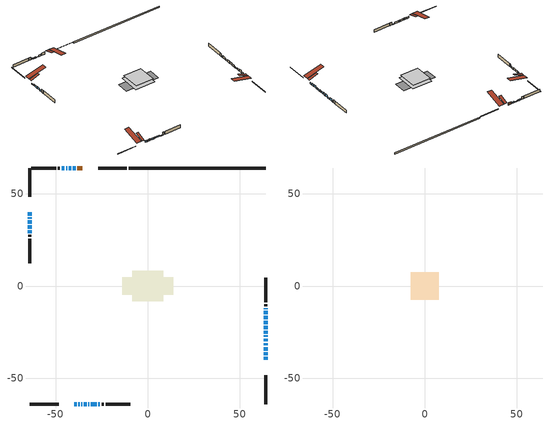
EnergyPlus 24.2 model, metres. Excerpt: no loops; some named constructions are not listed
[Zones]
conditioned space
 floor outside (Floor1 construction): -0.53,-0.53 -0.53,0.53 0.53,0.53 0.53,-0.53 z0.29
 floor adiabatic (Floor3 construction): -8.11,-8.11 -8.11,8.11 8.11,8.11 8.11,-8.11 z0.29
 floor adiabatic (AdiabaticFloorConstruction): -8.31,-8.31 -8.31,8.31 8.31,8.31 8.31,-8.31 z0.29
 floor foundation (Slab1 construction): -13.89,-4.74 -13.89,4.74 13.89,4.74 13.89,-4.74 z-0.91
 wall outside (RimJoist1 construction): -11.34,64.12 -26.99,64.12 / -64.12,-64.12 -48.47,-64.12 / -64.12,64.12 -64.12,48.47 / 64.12,-64.12 64.12,-48.47 z0.29:0.59
 wall outside (AdiabaticWallConstruction 1): -35.5,64.12 -38.22,64.12 z0.29:2.32
 wall outside (AdiabaticWallConstruction): -39.96,-64.12 -38.6,-64.12 / -34.67,-64.12 -33.14,-64.12 / -32.22,-64.12 -31.77,-64.12 / -30.85,-64.12 -27.8,-64.12 / -64.12,37.25 -64.12,36.63 / -64.12,30.29 -64.12,28.76 z0.29:1.51; 64.12,-39.96 64.12,-38.43 / 64.12,-30.14 64.12,-28.62 / -43.74,64.12 -44.33,64.12 / -45.26,64.12 -46.78,64.12 z0.29:1.31; 64.12,-37.5 64.12,-35.98 / 64.12,-27.69 64.12,-26.87 / -37.67,-64.12 -37.08,-64.12 / -64.12,35.71 -64.12,33.93 z0.29:1.76; 64.12,-35.05 64.12,-33.22 / 64.12,-20.79 64.12,-18.96 z0.29:2.27; 64.12,-32.29 64.12,-31.07 / 64.12,-12.57 64.12,-11.98 z0.29:1.61; 64.12,-25.95 64.12,-24.42 z0.29:1.81; 64.12,-23.49 64.12,-21.72 z0.29:2.07; 64.12,-18.03 64.12,-16.25 z0.29:1.26; 64.12,-15.32 64.12,-13.49 z0.29:2.32; -39.14,64.12 -40.67,64.12 z0.29:1.46; -41.6,64.12 -42.82,64.12 z0.29:0.6; -36.16,-64.12 -35.6,-64.12 z0.29:1.82; -64.12,39.96 -64.12,38.17 z0.29:1.18; -26.87,-64.12 -25.98,-64.12 z0.29:0.57; -64.12,33 -64.12,31.22 z0.29:1.87
 wall outside (Wall1 construction): -47.71,64.12 -48.91,64.12 / -25.05,-64.12 -23.85,-64.12 / -64.12,27.83 -64.12,26.63 / 64.12,-11.05 64.12,-9.85 z0.29:2.73
 wall outside (Wall2 construction): -49.84,64.12 -63.19,64.12 / -22.92,-64.12 -9.57,-64.12 / -64.12,25.71 -64.12,12.36 / 64.12,-8.92 64.12,4.42 z0.29:2.73
 wall foundation (FoundationWall1 construction): 64.12,64.12 -10.41,64.12 z-0.91:0.29
 window (WindowConstruction 26): -39.95,-64.12 -38.6,-64.12 z0.29:1.51
 window (WindowConstruction 4): 64.12,-39.95 64.12,-38.43 z0.29:1.3
 window (WindowConstruction 5): 64.12,-37.5 64.12,-35.98 z0.29:1.76
 window (WindowConstruction 6): 64.12,-35.05 64.12,-33.22 z0.29:2.27
 window (WindowConstruction 7): 64.12,-32.29 64.12,-31.07 z0.29:1.61
 window (WindowConstruction 8): 64.12,-30.14 64.12,-28.62 z0.29:1.3
 window (WindowConstruction 9): 64.12,-27.69 64.12,-26.87 z0.29:1.76
 window (WindowConstruction 10): 64.12,-25.95 64.12,-24.42 z0.29:1.81
 window (WindowConstruction 11): 64.12,-23.49 64.12,-21.72 z0.29:2.07
 window (WindowConstruction 12): 64.12,-20.79 64.12,-18.96 z0.29:2.27
 window (WindowConstruction 13): 64.12,-18.03 64.12,-16.25 z0.29:1.26
 window (WindowConstruction 14): 64.12,-15.32 64.12,-13.49 z0.29:2.32
 window (WindowConstruction 15): -39.14,64.12 -40.67,64.12 z0.29:1.46
 window (WindowConstruction 16): -41.6,64.12 -42.82,64.12 z0.29:0.59
 window (WindowConstruction 17): -43.75,64.12 -44.33,64.12 z0.29:1.3
 window (WindowConstruction 18): -45.26,64.12 -46.78,64.12 z0.29:1.3
 window (WindowConstruction 19): -37.67,-64.12 -37.08,-64.12 z0.29:1.76
 window (WindowConstruction 20): -36.15,-64.12 -35.6,-64.12 z0.29:1.81
 window (WindowConstruction 21): -34.67,-64.12 -33.14,-64.12 z0.29:1.51
 window (WindowConstruction 22): -64.12,39.95 -64.12,38.17 z0.29:1.18
 window (WindowConstruction 27): -32.21,-64.12 -31.78,-64.12 z0.29:1.51
 window (WindowConstruction 23): -30.85,-64.12 -27.8,-64.12 z0.29:1.51
 window (WindowConstruction 24): -26.87,-64.12 -25.98,-64.12 z0.29:0.57
 window (WindowConstruction 25): -64.12,37.24 -64.12,36.63 z0.29:1.51
 window (WindowConstruction): -64.12,35.71 -64.12,33.93 z0.29:1.76
 window (WindowConstruction 1): -64.12,33 -64.12,31.22 z0.29:1.87
 window (WindowConstruction 2): -64.12,30.29 -64.12,28.76 z0.29:1.51
 window (WindowConstruction 3): 64.12,-12.57 64.12,-11.98 z0.29:1.61
 door (Door): -35.5,64.12 -38.22,64.12 z0.29:2.32
 ceiling adiabatic (AdiabaticFloorConstruction): 8.31,-8.31 8.31,8.31 -8.31,8.31 -8.31,-8.31 z0.29
 roof outside (Roof2 construction): -34.57,64.12,2.73 -34.57,56.86,5.15 -32.66,56.86,5.15 -32.66,64.12,2.73; -40.88,-64.12,2.73 -40.88,-56.86,5.15 -42.79,-56.86,5.15 -42.79,-64.12,2.73; -64.12,40.88,2.73 -56.86,40.88,5.15 -56.86,42.79,5.15 -64.12,42.79,2.73; 64.12,-40.88,2.73 56.86,-40.88,5.15 56.86,-42.79,5.15 64.12,-42.79,2.73
attic - vented
 floor to conditioned space (Floor2 construction Reversed): -7.51,-7.51 -7.51,7.51 7.51,7.51 7.51,-7.51 z2.73
 roof outside (Roof1 construction): -31.73,64.12,2.73 -31.73,49.32,6.43 -27.92,49.32,6.43 -27.92,64.12,2.73; -43.72,-64.12,2.73 -43.72,-49.32,6.43 -47.54,-49.32,6.43 -47.54,-64.12,2.73; -64.12,43.72,2.73 -49.32,43.72,6.43 -49.32,47.54,6.43 -64.12,47.54,2.73; 64.12,-43.72,2.73 49.32,-43.72,6.43 49.32,-47.54,6.43 64.12,-47.54,2.73
[Material] Roughness=Rough; Thermal Absorptance=0.9
Name | Thickness {m} | Conductivity {W/m-K} | Density {kg/m3} | Specific Heat {J/kg-K} | Solar Absorptance | Visible Absorptance
ceiling loosefill ins | 0.169333 | 0.0480833 | 16.02 | 1046.75 | 0.7 | 0.7
ceiling stud and cavity | 0.1397 | 0.142692 | 65.682 | 1177.47 | 0.7 | 0.7
gypsum board | 0.0127 | 0.160291 | 801 | 837.4 | 0.6 | 0.6
[Construction]
Floor2 construction: ceiling loosefill ins, ceiling stud and cavity, gypsum board
[EnergyManagementSystem:Program]
fridge_schedule_program: Set Tin = fridge_tin_s*(9.0/5.0)+32.0; Set fridge_schedule_act = 0; If (Hour == 0); Set fridge_schedule_act = (-0.487+0.019*Tin); ElseIf (Hour == 1); Set fridge_schedule_act = (-0.34+0.016*Tin); ElseIf (Hour == 2); Set fridge_schedule_act = (-0.37+0.017*Tin); ElseIf (Hour == 3); Set fridge_schedule_act = (-0.361+0.016*Tin); ElseIf (Hour == 4); Set fridge_schedule_act = (-0.515+0.018*Tin); ElseIf (Hour == 5); Set fridge_schedule_act = (-0.684+0.021*Tin); ElseIf (Hour == 6); Set fridge_schedule_act = (-0.471+0.019*Tin); ElseIf (Hour == 7); Set fridge_schedule_act = (-0.159+0.015*Tin); ElseIf (Hour == 8); Set fridge_schedule_act = (-0.079+0.015*Tin); ElseIf (Hour == 9); Set fridge_schedule_act = (-0.417+0.019*Tin); ElseIf (Hour == 10); Set fridge_schedule_act = (-0.411+0.018*Tin); ElseIf (Hour == 11); Set fridge_schedule_act = (-0.386+0.018*Tin); ElseIf (Hour == 12); Set fridge_schedule_act = (-0.24+0.016*Tin); ElseIf (Hour == 13); Set fridge_schedule_act = (-0.314+0.017*Tin); ElseIf (Hour == 14); Set fridge_schedule_act = (-0.16+0.015*Tin); ElseIf (Hour == 15); Set fridge_schedule_act = (-0.121+0.015*Tin); ElseIf (Hour == 16); Set fridge_schedule_act = (-0.469+0.02*Tin); ElseIf (Hour == 17); Set fridge_schedule_act = (-0.412+0.02*Tin); ElseIf (Hour == 18); Set fridge_schedule_act = (-0.091+0.017*Tin); ElseIf (Hour == 19); Set fridge_schedule_act = (0.077+0.014*Tin); ElseIf (Hour == 20); Set fridge_schedule_act = (-0.118+0.016*Tin); ElseIf (Hour == 21); Set fridge_schedule_act = (-0.247+0.017*Tin); ElseIf (Hour == 22); Set fridge_schedule_act = (-0.445+0.019*Tin); ElseIf (Hour == 23); Set fridge_schedule_act = (-0.544+0.02*Tin); EndIf
infil_program: Set p_m = 0.14; Set p_s = 0.22; Set s_m = 270; Set s_s = 370; Set z_m = 9.99744; Set z_s = 1.1351862312141368; Set f_t = (((s_m/z_m)^p_m)*((z_s/s_s)^p_s)); Set Tdiff = tin_s-tout_s; Set dT = @Abs Tdiff; Set c = 0.076; Set Cs = 0.0403; Set Cw = 0.1506; Set n = 0.65; Set sft = (f_t*0.54); Set temp1 = ((c*Cw)*((sft*site_vw_s)^(2*n)))^2; Set Qinf = (((c*Cs*(dT^n))^2)+temp1)^0.5; Set Qinf = (@Max Qinf 0); Set mech_vent_house_fan_sensible_load_act = 0.0; Set mech_vent_house_fan_latent_load_act = 0.0; Set OASupInPb = out_pb_s; Set OASupInTemp = tout_s; Set OASupInW = out_wt_s; Set OASupRho = (@RhoAirFnPbTdbW OASupInPb OASupInTemp OASupInW); Set OASupCp = (@CpAirFnW OASupInW); Set OASupInEnth = (@HFnTdbW OASupInTemp OASupInW); Set ZoneTemp = tin_s; Set ZoneW = win_s; Set ZoneCp = (@CpAirFnW ZoneW); Set ZoneAirEnth = (@HFnTdbW ZoneTemp ZoneW); Set mech_vent_house_fan_cfis_act = 0.0; Set QWHV_cfis_sup = 0.0; Set QWHV_cfis_suppl_sup = 0.0; Set QWHV_cfis_suppl_exh = 0.0; Set Qrange = 0; Set Qrange = Qrange + 0.075 * mech_vent_range_fan_0_sch_s; Set Qbath = 0; Set Qbath = Qbath + 0.066 * mech_vent_bath_fan_0_sch_s; Set Qbath = Qbath + 0.066 * mech_vent_bath_fan_1_sch_s; Set Qbath = Qbath + 0.066 * mech_vent_bath_fan_2_sch_s; Set Qdryer = 0; Set Qdryer = Qdryer + 0.00308 * clothes_dryer_exhaust_0_sch_s; Set QWHV_sup = 0.0; Set QWHV_exh = 0.0; Set Qsupply = QWHV_sup + QWHV_cfis_sup + QWHV_cfis_suppl_sup; Set Qexhaust = Qrange + Qbath + Qdryer + QWHV_exh + QWHV_cfis_suppl_exh; Set Qfan = (@Max Qexhaust Qsupply); Set Qducts = 0; If Qducts < 0; Set Qsupply = Qsupply - Qducts; Else; Set Qexhaust = Qexhaust + Qducts; EndIf; Set Qfan_with_ducts = (@Max Qexhaust Qsupply); Set Qimb = (@Abs (Qsupply - Qexhaust)); If Qinf + Qimb > 0; Set Qtot = Qfan_with_ducts + (Qinf^2) / (Qinf + Qimb); Else; Set Qtot = Qfan_with_ducts; EndIf; Set Qinf_adj = Qtot - Qfan; Set infil_flow_act = Qinf_adj; Set infil_program_Qinf = Qinf_adj; Set infil_program_Qfan = Qfan; Set Qload = Qfan; Set Effectiveness_Sens = 0.0; Set Effectiveness_Lat = 0.0; Set Fan_MFR = Qload * OASupRho; Set ZoneInEnth = OASupInEnth; Set ZoneInTemp = OASupInTemp; Set FanTotalToCond = Fan_MFR * (ZoneInEnth - ZoneAirEnth); Set FanSensToCond = Fan_MFR * ZoneCp * (ZoneInTemp - ZoneTemp); Set FanLatToCond = FanTotalToCond - FanSensToCond; Set mech_vent_house_fan_sensible_load_act = mech_vent_house_fan_sensible_load_act + FanSensToCond; Set mech_vent_house_fan_latent_load_act = mech_vent_house_fan_latent_load_act + FanLatToCond
natural_vent_program: Set Tin = tin_s; Set Tout = tout_s; Set Wout = out_wt_s; Set Pbar = out_pb_s; Set Phiout = (@RhFnTdbWPb Tout Wout Pbar); Set MaxHR = 0.0115; Set Tnvsp = (htg_sp_s + clg_sp_s) / 2; Set NVavail = natural_vent_s; Set ClgSsnAvail = cool_season; Set Qnv = 0; Set Qwhf = 0; Set whole_house_fan_mix_act = 0; Set whole_house_fan_act = 0; If ((Wout < MaxHR) && (Tin > Tout) && (Tin > Tnvsp) && (ClgSsnAvail > 0)); Set WHF_Flow = 0; Set Adj = (Tin-Tnvsp)/(Tin-Tout); Set Adj = (@Min Adj 1); Set Adj = (@Max Adj 0); If (WHF_Flow > 0); Set Qwhf = WHF_Flow*Adj; Set whole_house_fan_mix_act = WHF_Flow*Adj; Set WHF_W = 0; Set whole_house_fan_act = WHF_W*Adj; ElseIf (NVavail > 0); Set NVArea = 0.0; Set Cs = 4.175276762959924e-05; Set Cw = 1.5126510725443018e-05; Set Tdiff = Tin-Tout; Set dT = (@Abs Tdiff); Set Vwind = site_vw_s; Set SGNV = NVArea*Adj*((((Cs*dT)+(Cw*(Vwind^2)))^0.5)/1000); Set MaxNV = 4.296110831761153; Set Qnv = (@Min SGNV MaxNV); EndIf; EndIf; Set natural_vent_flow_act = Qnv; Set whole_house_fan_flow_act = Qwhf; Set natural_vent_program_Qnv = Qnv; Set natural_vent_program_Qwhf = Qwhf
total_airflows_program: Set total_infil_flow_rate = 0; Set total_mechvent_flow_rate = 0; Set total_natvent_flow_rate = 0; Set total_whf_flow_rate = 0; Set total_infil_flow_rate = total_infil_flow_rate + (infil_program_Qinf * 1); Set total_mechvent_flow_rate = total_mechvent_flow_rate + (infil_program_Qfan * 1); Set total_natvent_flow_rate = total_natvent_flow_rate + (natural_vent_program_Qnv * 1); Set total_whf_flow_rate = total_whf_flow_rate + (natural_vent_program_Qwhf * 1)
total_loads_program: Set loads_htg_tot = 0; Set loads_clg_tot = 0; If htg_load_cond > 0; Set loads_htg_tot = loads_htg_tot + (htg_load_cond - clg_load_cond) * 1.0; EndIf; Set loads_htg_tot = (@Max loads_htg_tot 0); If clg_load_cond > 0; Set loads_clg_tot = loads_clg_tot + (clg_load_cond - htg_load_cond) * 0.0; EndIf; Set loads_clg_tot = (@Max loads_clg_tot 0)
unit_heater_supply_fan_disaggregate_program: Set unit_heater_supply_fan_primary_htg = 0; If unit_heater_htg_coil_s > 0; Set unit_heater_supply_fan_primary_htg = unit_heater_supply_fan_s; EndIf
unmet_hours_program: Set htg_unmet_hours = 0; Set clg_unmet_hours = 0; Set unit_htg_unmet_hours = 0; If ((DayOfYear >= 1) && (DayOfYear <= 365)); Set unit_htg_unmet_hours = unit_htg_unmet_hours + conditioned_space_htg_unmet_s; If unit_htg_unmet_hours > htg_unmet_hours; Set htg_unmet_hours = unit_htg_unmet_hours; EndIf; EndIf
water_heater_EC_adj: If WarmupFlag == 0; Set dhw_e_cons = water_heater_energy + water_heater_on_cycle_parasitic + water_heater_off_cycle_parasitic; Set water_heater_ec_adj_act = 0.0 * dhw_e_cons / 1; EndIf
[EnergyManagementSystem:ProgramCallingManager]
component_loads_program_calling_manager: EndOfZoneTimestepAfterZoneReporting; component_loads_program
fridge_schedule_program_calling_manager: BeginZoneTimestepAfterInitHeatBalance; fridge_schedule_program
infil_program_calling_manager: BeginZoneTimestepAfterInitHeatBalance; infil_program
natural_vent_program_calling_manager: BeginZoneTimestepAfterInitHeatBalance; natural_vent_program
total_airflows_program_calling_manager: EndOfZoneTimestepAfterZoneReporting; total_airflows_program
total_loads_program_calling_manager: EndOfZoneTimestepAfterZoneReporting; total_loads_program
unit_heater_supply_fan_disaggregate_program_calling_manager: EndOfSystemTimestepBeforeHVACReporting; unit_heater_supply_fan_disaggregate_program
unmet_hours_program_calling_manager: EndOfZoneTimestepBeforeZoneReporting; unmet_hours_program
water_heater_EC_adj_ProgramManager: EndOfSystemTimestepBeforeHVACReporting; water_heater_EC_adj
[EnergyManagementSystem:OutputVariable] Type of Data in Variable=Summed
Name | EMS Variable | Update Frequency | EMS Program or Subroutine | Units
unit heater supply fan disaggregate htg primary | unit_heater_supply_fan_primary_htg | SystemTimestep | unit_heater_supply_fan_disaggregate_program | J
loads_htg_tot_peakload_outvar; loads_htg_tot_annual_outvar; Energy Management System Output Variable 1; Energy Management System Output Variable 45 | loads_htg_tot | ZoneTimestep | total_loads_program | J
loads_clg_tot_peakload_outvar; loads_clg_tot_annual_outvar; Energy Management System Output Variable 2; Energy Management System Output Variable 46 | loads_clg_tot | ZoneTimestep | total_loads_program | J
htg_unmet_hours_annual_outvar; Energy Management System Output Variable 3 | htg_unmet_hours | ZoneTimestep | unmet_hours_program | hr
clg_unmet_hours_annual_outvar; Energy Management System Output Variable 4 | clg_unmet_hours | ZoneTimestep | unmet_hours_program | hr
loads_htg_roofs_annual_outvar; Energy Management System Output Variable 5 | loads_htg_roofs | ZoneTimestep | component_loads_program | J
loads_htg_ceilings_annual_outvar; Energy Management System Output Variable 6 | loads_htg_ceilings | ZoneTimestep | component_loads_program | J
loads_htg_walls_annual_outvar; Energy Management System Output Variable 7 | loads_htg_walls | ZoneTimestep | component_loads_program | J
loads_htg_rim_joists_annual_outvar; Energy Management System Output Variable 8 | loads_htg_rim_joists | ZoneTimestep | component_loads_program | J
loads_htg_foundation_walls_annual_outvar; Energy Management System Output Variable 9 | loads_htg_foundation_walls | ZoneTimestep | component_loads_program | J
loads_htg_doors_annual_outvar; Energy Management System Output Variable 10 | loads_htg_doors | ZoneTimestep | component_loads_program | J
loads_htg_windows_conduction_annual_outvar; Energy Management System Output Variable 11 | loads_htg_windows_conduction | ZoneTimestep | component_loads_program | J
loads_htg_windows_solar_annual_outvar; Energy Management System Output Variable 12 | loads_htg_windows_solar | ZoneTimestep | component_loads_program | J
loads_htg_skylights_conduction_annual_outvar; Energy Management System Output Variable 13 | loads_htg_skylights_conduction | ZoneTimestep | component_loads_program | J
loads_htg_skylights_solar_annual_outvar; Energy Management System Output Variable 14 | loads_htg_skylights_solar | ZoneTimestep | component_loads_program | J
loads_htg_floors_annual_outvar; Energy Management System Output Variable 15 | loads_htg_floors | ZoneTimestep | component_loads_program | J
loads_htg_slabs_annual_outvar; Energy Management System Output Variable 16 | loads_htg_slabs | ZoneTimestep | component_loads_program | J
loads_htg_internal_mass_annual_outvar; Energy Management System Output Variable 17 | loads_htg_internal_mass | ZoneTimestep | component_loads_program | J
loads_htg_infil_annual_outvar; Energy Management System Output Variable 18 | loads_htg_infil | ZoneTimestep | component_loads_program | J
loads_htg_natvent_annual_outvar; Energy Management System Output Variable 19 | loads_htg_natvent | ZoneTimestep | component_loads_program | J
loads_htg_mechvent_annual_outvar; Energy Management System Output Variable 20 | loads_htg_mechvent | ZoneTimestep | component_loads_program | J
loads_htg_whf_annual_outvar; Energy Management System Output Variable 21 | loads_htg_whf | ZoneTimestep | component_loads_program | J
loads_htg_ducts_annual_outvar; Energy Management System Output Variable 22 | loads_htg_ducts | ZoneTimestep | component_loads_program | J
loads_htg_intgains_annual_outvar; Energy Management System Output Variable 23 | loads_htg_intgains | ZoneTimestep | component_loads_program | J
loads_htg_lighting_annual_outvar; Energy Management System Output Variable 24 | loads_htg_lighting | ZoneTimestep | component_loads_program | J
loads_clg_roofs_annual_outvar; Energy Management System Output Variable 25 | loads_clg_roofs | ZoneTimestep | component_loads_program | J
loads_clg_ceilings_annual_outvar; Energy Management System Output Variable 26 | loads_clg_ceilings | ZoneTimestep | component_loads_program | J
loads_clg_walls_annual_outvar; Energy Management System Output Variable 27 | loads_clg_walls | ZoneTimestep | component_loads_program | J
loads_clg_rim_joists_annual_outvar; Energy Management System Output Variable 28 | loads_clg_rim_joists | ZoneTimestep | component_loads_program | J
loads_clg_foundation_walls_annual_outvar; Energy Management System Output Variable 29 | loads_clg_foundation_walls | ZoneTimestep | component_loads_program | J
loads_clg_doors_annual_outvar; Energy Management System Output Variable 30 | loads_clg_doors | ZoneTimestep | component_loads_program | J
loads_clg_windows_conduction_annual_outvar; Energy Management System Output Variable 31 | loads_clg_windows_conduction | ZoneTimestep | component_loads_program | J
loads_clg_windows_solar_annual_outvar; Energy Management System Output Variable 32 | loads_clg_windows_solar | ZoneTimestep | component_loads_program | J
loads_clg_skylights_conduction_annual_outvar; Energy Management System Output Variable 33 | loads_clg_skylights_conduction | ZoneTimestep | component_loads_program | J
loads_clg_skylights_solar_annual_outvar; Energy Management System Output Variable 34 | loads_clg_skylights_solar | ZoneTimestep | component_loads_program | J
loads_clg_floors_annual_outvar; Energy Management System Output Variable 35 | loads_clg_floors | ZoneTimestep | component_loads_program | J
loads_clg_slabs_annual_outvar; Energy Management System Output Variable 36 | loads_clg_slabs | ZoneTimestep | component_loads_program | J
loads_clg_internal_mass_annual_outvar; Energy Management System Output Variable 37 | loads_clg_internal_mass | ZoneTimestep | component_loads_program | J
loads_clg_infil_annual_outvar; Energy Management System Output Variable 38 | loads_clg_infil | ZoneTimestep | component_loads_program | J
loads_clg_natvent_annual_outvar; Energy Management System Output Variable 39 | loads_clg_natvent | ZoneTimestep | component_loads_program | J
loads_clg_mechvent_annual_outvar; Energy Management System Output Variable 40 | loads_clg_mechvent | ZoneTimestep | component_loads_program | J
loads_clg_whf_annual_outvar; Energy Management System Output Variable 41 | loads_clg_whf | ZoneTimestep | component_loads_program | J
loads_clg_ducts_annual_outvar; Energy Management System Output Variable 42 | loads_clg_ducts | ZoneTimestep | component_loads_program | J
loads_clg_intgains_annual_outvar; Energy Management System Output Variable 43 | loads_clg_intgains | ZoneTimestep | component_loads_program | J
loads_clg_lighting_annual_outvar; Energy Management System Output Variable 44 | loads_clg_lighting | ZoneTimestep | component_loads_program | J
[Schedule:Day:Interval]
interior lighting schedule day: No, 01:00, 0.108182, 04:00, 0.0901515, 05:00, 0.0991667, 06:00, 0.162273, 07:00, 0.270455, 08:00, 0.342576, 10:00, 0.369621, 11:00, 0.351591, 12:00, 0.333561, 13:00, 0.324545, 14:00, 0.31553, 15:00, 0.333561, 16:00, 0.369621, 17:00, 0.450758, 18:00, 0.585985, 19:00, 0.775303, 20:00, 0.955606, 21:00, 0.991667, 22:00, 0.712197, 23:00, 0.360606, 24:00, 0.162273
interior lighting schedule day 1: No, 01:00, 0.100909, 04:00, 0.0840909, 05:00, 0.0925, 06:00, 0.151364, 07:00, 0.252273, 08:00, 0.319545, 10:00, 0.344773, 11:00, 0.327955, 12:00, 0.311136, 13:00, 0.302727, 14:00, 0.294318, 15:00, 0.311136, 16:00, 0.344773, 17:00, 0.420455, 18:00, 0.546591, 19:00, 0.723182, 20:00, 0.891364, 21:00, 0.925, 22:00, 0.664318, 23:00, 0.336364, 24:00, 0.151364
interior lighting schedule day 2: No, 01:00, 0.0927273, 04:00, 0.0772727, 05:00, 0.085, 06:00, 0.139091, 07:00, 0.231818, 08:00, 0.293636, 10:00, 0.316818, 11:00, 0.301364, 12:00, 0.285909, 13:00, 0.278182, 14:00, 0.270455, 15:00, 0.285909, 16:00, 0.316818, 17:00, 0.386364, 18:00, 0.502273, 19:00, 0.664545, 20:00, 0.819091, 21:00, 0.85, 22:00, 0.610455, 23:00, 0.309091, 24:00, 0.139091
interior lighting schedule day 3: No, 01:00, 0.0845455, 04:00, 0.0704545, 05:00, 0.0775, 06:00, 0.126818, 07:00, 0.211364, 08:00, 0.267727, 10:00, 0.288864, 11:00, 0.274773, 12:00, 0.260682, 13:00, 0.253636, 14:00, 0.246591, 15:00, 0.260682, 16:00, 0.288864, 17:00, 0.352273, 18:00, 0.457955, 19:00, 0.605909, 20:00, 0.746818, 21:00, 0.775, 22:00, 0.556591, 23:00, 0.281818, 24:00, 0.126818
interior lighting schedule day 4: No, 01:00, 0.0763636, 04:00, 0.0636364, 05:00, 0.07, 06:00, 0.114545, 07:00, 0.190909, 08:00, 0.241818, 10:00, 0.260909, 11:00, 0.248182, 12:00, 0.235455, 13:00, 0.229091, 14:00, 0.222727, 15:00, 0.235455, 16:00, 0.260909, 17:00, 0.318182, 18:00, 0.413636, 19:00, 0.547273, 20:00, 0.674545, 21:00, 0.7, 22:00, 0.502727, 23:00, 0.254545, 24:00, 0.114545
interior lighting schedule day 5: No, 01:00, 0.0727273, 04:00, 0.0606061, 05:00, 0.0666667, 06:00, 0.109091, 07:00, 0.181818, 08:00, 0.230303, 10:00, 0.248485, 11:00, 0.236364, 12:00, 0.224242, 13:00, 0.218182, 14:00, 0.212121, 15:00, 0.224242, 16:00, 0.248485, 17:00, 0.30303, 18:00, 0.393939, 19:00, 0.521212, 20:00, 0.642424, 21:00, 0.666667, 22:00, 0.478788, 23:00, 0.242424, 24:00, 0.109091
interior lighting schedule day 6: No, 01:00, 0.0745455, 04:00, 0.0621212, 05:00, 0.0683333, 06:00, 0.111818, 07:00, 0.186364, 08:00, 0.236061, 10:00, 0.254697, 11:00, 0.242273, 12:00, 0.229848, 13:00, 0.223636, 14:00, 0.217424, 15:00, 0.229848, 16:00, 0.254697, 17:00, 0.310606, 18:00, 0.403788, 19:00, 0.534242, 20:00, 0.658485, 21:00, 0.683333, 22:00, 0.490758, 23:00, 0.248485, 24:00, 0.111818
interior lighting schedule day 7: No, 01:00, 0.08, 04:00, 0.0666667, 05:00, 0.0733333, 06:00, 0.12, 07:00, 0.2, 08:00, 0.253333, 10:00, 0.273333, 11:00, 0.26, 12:00, 0.246667, 13:00, 0.24, 14:00, 0.233333, 15:00, 0.246667, 16:00, 0.273333, 17:00, 0.333333, 18:00, 0.433333, 19:00, 0.573333, 20:00, 0.706667, 21:00, 0.733333, 22:00, 0.526667, 23:00, 0.266667, 24:00, 0.12
interior lighting schedule day 8: No, 01:00, 0.0890909, 04:00, 0.0742424, 05:00, 0.0816667, 06:00, 0.133636, 07:00, 0.222727, 08:00, 0.282121, 10:00, 0.304394, 11:00, 0.289545, 12:00, 0.274697, 13:00, 0.267273, 14:00, 0.259848, 15:00, 0.274697, 16:00, 0.304394, 17:00, 0.371212, 18:00, 0.482576, 19:00, 0.638485, 20:00, 0.78697, 21:00, 0.816667, 22:00, 0.586515, 23:00, 0.29697, 24:00, 0.133636
interior lighting schedule day 9: No, 01:00, 0.0972727, 04:00, 0.0810606, 05:00, 0.0891667, 06:00, 0.145909, 07:00, 0.243182, 08:00, 0.30803, 10:00, 0.332348, 11:00, 0.316136, 12:00, 0.299924, 13:00, 0.291818, 14:00, 0.283712, 15:00, 0.299924, 16:00, 0.332348, 17:00, 0.405303, 18:00, 0.526894, 19:00, 0.697121, 20:00, 0.859242, 21:00, 0.891667, 22:00, 0.640379, 23:00, 0.324242, 24:00, 0.145909
interior lighting schedule day 10: No, 01:00, 0.105455, 04:00, 0.0878788, 05:00, 0.0966667, 06:00, 0.158182, 07:00, 0.263636, 08:00, 0.333939, 10:00, 0.360303, 11:00, 0.342727, 12:00, 0.325152, 13:00, 0.316364, 14:00, 0.307576, 15:00, 0.325152, 16:00, 0.360303, 17:00, 0.439394, 18:00, 0.571212, 19:00, 0.755758, 20:00, 0.931515, 21:00, 0.966667, 22:00, 0.694242, 23:00, 0.351515, 24:00, 0.158182
interior lighting schedule day 11: No, 01:00, 0.109091, 04:00, 0.0909091, 05:00, 0.1, 06:00, 0.163636, 07:00, 0.272727, 08:00, 0.345455, 10:00, 0.372727, 11:00, 0.354545, 12:00, 0.336364, 13:00, 0.327273, 14:00, 0.318182, 15:00, 0.336364, 16:00, 0.372727, 17:00, 0.454545, 18:00, 0.590909, 19:00, 0.781818, 20:00, 0.963636, 21:00, 1, 22:00, 0.718182, 23:00, 0.363636, 24:00, 0.163636
interior lighting schedule default day; occupants schedule default day; clothes dryer schedule default day; cooking range schedule default day; mech vent bath fan 0 schedule default day; mech vent bath fan 1 schedule default day; mech vent bath fan 2 schedule default day; mech vent range fan 0 schedule default day; misc plug loads schedule default day; general water use schedule default day; heating setpoint default day; cooling setpoint default day; clothes dryer exhaust 0 schedule default day; cooling season schedule day; cooling season schedule day 2; cooling season schedule default day; exterior lighting schedule default day; natural vent schedule default day: No, 24:00, 0
occupants schedule day: No, 05:00, 0.426829, 06:00, 0.719512, 07:00, 1, 08:00, 0.670732, 09:00, 0.329268, 14:00, 0.170732, 15:00, 0.231707, 16:00, 0.329268, 17:00, 0.5, 18:00, 0.670732, 19:00, 0.829268, 21:00, 1, 22:00, 0.853659, 23:00, 0.646341, 24:00, 0.426829
clothes dryer schedule day; clothes dryer exhaust 0 schedule day: No, 01:00, 0.123457, 02:00, 0.0740741, 03:00, 0.0493827, 04:00, 0.0246914, 05:00, 0.0493827, 06:00, 0.0740741, 07:00, 0.197531, 08:00, 0.395062, 09:00, 0.592593, 10:00, 0.839506, 11:00, 0.962963, 12:00, 1, 13:00, 0.91358, 14:00, 0.82716, 15:00, 0.716049, 16:00, 0.753086, 17:00, 0.679012, 18:00, 0.666667, 20:00, 0.62963, 21:00, 0.641975, 22:00, 0.666667, 23:00, 0.54321, 24:00, 0.296296
cooking range schedule day: No, 05:00, 0.0597015, 06:00, 0.11194, 07:00, 0.171642, 08:00, 0.291045, 11:00, 0.343284, 12:00, 0.402985, 13:00, 0.462687, 14:00, 0.343284, 15:00, 0.291045, 16:00, 0.402985, 17:00, 0.567164, 18:00, 1, 19:00, 0.850746, 20:00, 0.432836, 21:00, 0.291045, 22:00, 0.231343, 23:00, 0.171642, 24:00, 0.11194
mech vent bath fan 0 schedule day; mech vent bath fan 1 schedule day; mech vent bath fan 2 schedule day: No, 07:00, 0, 08:00, 1, 09:00, 0.2, 24:00, 0
mech vent range fan 0 schedule day: No, 18:00, 0, 19:00, 1, 20:00, 0.2, 24:00, 0
misc plug loads schedule day: No, 06:00, 0.705882, 07:00, 0.745098, 08:00, 0.803922, 15:00, 0.823529, 16:00, 0.862745, 17:00, 0.921569, 18:00, 0.980392, 19:00, 1, 20:00, 0.980392, 21:00, 0.941176, 22:00, 0.862745, 23:00, 0.784314, 24:00, 0.72549
general water use schedule day: No, 01:00, 0.315068, 03:00, 0.287671, 04:00, 0.342466, 05:00, 0.369863, 06:00, 0.520548, 07:00, 0.60274, 08:00, 0.534247, 10:00, 0.506849, 11:00, 0.465753, 14:00, 0.479452, 15:00, 0.534247, 16:00, 0.589041, 17:00, 0.69863, 18:00, 0.876712, 19:00, 0.890411, 20:00, 0.986301, 21:00, 1, 22:00, 0.863014, 23:00, 0.616438, 24:00, 0.465753
heating setpoint day: No, 07:00, 18, 23:00, 21, 24:00, 18
cooling setpoint day: No, 24:00, 25
cooling season schedule day 1: No, 24:00, 1
exterior lighting schedule day: No, 01:00, 0.566667, 03:00, 0.524167, 05:00, 0.495833, 06:00, 0.5525, 07:00, 0.623333, 08:00, 0.580833, 09:00, 0.439167, 10:00, 0.354167, 12:00, 0.34, 13:00, 0.354167, 14:00, 0.396667, 15:00, 0.425, 16:00, 0.495833, 17:00, 0.623333, 18:00, 0.793333, 19:00, 0.906667, 20:00, 0.963333, 21:00, 0.991667, 22:00, 0.920833, 23:00, 0.793333, 24:00, 0.665833
exterior lighting schedule day 1: No, 01:00, 0.528571, 03:00, 0.488929, 05:00, 0.4625, 06:00, 0.515357, 07:00, 0.581429, 08:00, 0.541786, 09:00, 0.409643, 10:00, 0.330357, 12:00, 0.317143, 13:00, 0.330357, 14:00, 0.37, 15:00, 0.396429, 16:00, 0.4625, 17:00, 0.581429, 18:00, 0.74, 19:00, 0.845714, 20:00, 0.898571, 21:00, 0.925, 22:00, 0.858929, 23:00, 0.74, 24:00, 0.621071
exterior lighting schedule day 10: No, 01:00, 0.552381, 03:00, 0.510952, 05:00, 0.483333, 06:00, 0.538571, 07:00, 0.607619, 08:00, 0.56619, 09:00, 0.428095, 10:00, 0.345238, 12:00, 0.331429, 13:00, 0.345238, 14:00, 0.386667, 15:00, 0.414286, 16:00, 0.483333, 17:00, 0.607619, 18:00, 0.773333, 19:00, 0.88381, 20:00, 0.939048, 21:00, 0.966667, 22:00, 0.897619, 23:00, 0.773333, 24:00, 0.649048
exterior lighting schedule day 11: No, 01:00, 0.571429, 03:00, 0.528571, 05:00, 0.5, 06:00, 0.557143, 07:00, 0.628571, 08:00, 0.585714, 09:00, 0.442857, 10:00, 0.357143, 12:00, 0.342857, 13:00, 0.357143, 14:00, 0.4, 15:00, 0.428571, 16:00, 0.5, 17:00, 0.628571, 18:00, 0.8, 19:00, 0.914286, 20:00, 0.971429, 21:00, 1, 22:00, 0.928571, 23:00, 0.8, 24:00, 0.671429
exterior lighting schedule day 2: No, 01:00, 0.485714, 03:00, 0.449286, 05:00, 0.425, 06:00, 0.473571, 07:00, 0.534286, 08:00, 0.497857, 09:00, 0.376429, 10:00, 0.303571, 12:00, 0.291429, 13:00, 0.303571, 14:00, 0.34, 15:00, 0.364286, 16:00, 0.425, 17:00, 0.534286, 18:00, 0.68, 19:00, 0.777143, 20:00, 0.825714, 21:00, 0.85, 22:00, 0.789286, 23:00, 0.68, 24:00, 0.570714
exterior lighting schedule day 3: No, 01:00, 0.442857, 03:00, 0.409643, 05:00, 0.3875, 06:00, 0.431786, 07:00, 0.487143, 08:00, 0.453929, 09:00, 0.343214, 10:00, 0.276786, 12:00, 0.265714, 13:00, 0.276786, 14:00, 0.31, 15:00, 0.332143, 16:00, 0.3875, 17:00, 0.487143, 18:00, 0.62, 19:00, 0.708571, 20:00, 0.752857, 21:00, 0.775, 22:00, 0.719643, 23:00, 0.62, 24:00, 0.520357
exterior lighting schedule day 4: No, 01:00, 0.4, 03:00, 0.37, 05:00, 0.35, 06:00, 0.39, 07:00, 0.44, 08:00, 0.41, 09:00, 0.31, 10:00, 0.25, 12:00, 0.24, 13:00, 0.25, 14:00, 0.28, 15:00, 0.3, 16:00, 0.35, 17:00, 0.44, 18:00, 0.56, 19:00, 0.64, 20:00, 0.68, 21:00, 0.7, 22:00, 0.65, 23:00, 0.56, 24:00, 0.47
exterior lighting schedule day 5: No, 01:00, 0.380952, 03:00, 0.352381, 05:00, 0.333333, 06:00, 0.371429, 07:00, 0.419048, 08:00, 0.390476, 09:00, 0.295238, 10:00, 0.238095, 12:00, 0.228571, 13:00, 0.238095, 14:00, 0.266667, 15:00, 0.285714, 16:00, 0.333333, 17:00, 0.419048, 18:00, 0.533333, 19:00, 0.609524, 20:00, 0.647619, 21:00, 0.666667, 22:00, 0.619048, 23:00, 0.533333, 24:00, 0.447619
exterior lighting schedule day 6: No, 01:00, 0.390476, 03:00, 0.36119, 05:00, 0.341667, 06:00, 0.380714, 07:00, 0.429524, 08:00, 0.400238, 09:00, 0.302619, 10:00, 0.244048, 12:00, 0.234286, 13:00, 0.244048, 14:00, 0.273333, 15:00, 0.292857, 16:00, 0.341667, 17:00, 0.429524, 18:00, 0.546667, 19:00, 0.624762, 20:00, 0.66381, 21:00, 0.683333, 22:00, 0.634524, 23:00, 0.546667, 24:00, 0.45881
exterior lighting schedule day 7: No, 01:00, 0.419048, 03:00, 0.387619, 05:00, 0.366667, 06:00, 0.408571, 07:00, 0.460952, 08:00, 0.429524, 09:00, 0.324762, 10:00, 0.261905, 12:00, 0.251429, 13:00, 0.261905, 14:00, 0.293333, 15:00, 0.314286, 16:00, 0.366667, 17:00, 0.460952, 18:00, 0.586667, 19:00, 0.670476, 20:00, 0.712381, 21:00, 0.733333, 22:00, 0.680952, 23:00, 0.586667, 24:00, 0.492381
exterior lighting schedule day 8: No, 01:00, 0.466667, 03:00, 0.431667, 05:00, 0.408333, 06:00, 0.455, 07:00, 0.513333, 08:00, 0.478333, 09:00, 0.361667, 10:00, 0.291667, 12:00, 0.28, 13:00, 0.291667, 14:00, 0.326667, 15:00, 0.35, 16:00, 0.408333, 17:00, 0.513333, 18:00, 0.653333, 19:00, 0.746667, 20:00, 0.793333, 21:00, 0.816667, 22:00, 0.758333, 23:00, 0.653333, 24:00, 0.548333
exterior lighting schedule day 9: No, 01:00, 0.509524, 03:00, 0.47131, 05:00, 0.445833, 06:00, 0.496786, 07:00, 0.560476, 08:00, 0.522262, 09:00, 0.394881, 10:00, 0.318452, 12:00, 0.305714, 13:00, 0.318452, 14:00, 0.356667, 15:00, 0.382143, 16:00, 0.445833, 17:00, 0.560476, 18:00, 0.713333, 19:00, 0.815238, 20:00, 0.86619, 21:00, 0.891667, 22:00, 0.827976, 23:00, 0.713333, 24:00, 0.59869
[Schedule:Week:Daily]
mech vent bath fan 1 schedule Week Rule - Jan1-Dec31: mech vent bath fan 1 schedule day, mech vent bath fan 1 schedule day, mech vent bath fan 1 schedule day, mech vent bath fan 1 schedule day, mech vent bath fan 1 schedule day, mech vent bath fan 1 schedule day, mech vent bath fan 1 schedule day, mech vent bath fan 1 schedule default day, mech vent bath fan 1 schedule default day, mech vent bath fan 1 schedule default day, mech vent bath fan 1 schedule default day, mech vent bath fan 1 schedule default day
mech vent bath fan 2 schedule Week Rule - Jan1-Dec31: mech vent bath fan 2 schedule day, mech vent bath fan 2 schedule day, mech vent bath fan 2 schedule day, mech vent bath fan 2 schedule day, mech vent bath fan 2 schedule day, mech vent bath fan 2 schedule day, mech vent bath fan 2 schedule day, mech vent bath fan 2 schedule default day, mech vent bath fan 2 schedule default day, mech vent bath fan 2 schedule default day, mech vent bath fan 2 schedule default day, mech vent bath fan 2 schedule default day
mech vent range fan 0 schedule Week Rule - Jan1-Dec31: mech vent range fan 0 schedule day, mech vent range fan 0 schedule day, mech vent range fan 0 schedule day, mech vent range fan 0 schedule day, mech vent range fan 0 schedule day, mech vent range fan 0 schedule day, mech vent range fan 0 schedule day, mech vent range fan 0 schedule default day, mech vent range fan 0 schedule default day, mech vent range fan 0 schedule default day, mech vent range fan 0 schedule default day, mech vent range fan 0 schedule default day
misc plug loads schedule Week Rule - Jan1-Dec31: misc plug loads schedule day, misc plug loads schedule day, misc plug loads schedule day, misc plug loads schedule day, misc plug loads schedule day, misc plug loads schedule day, misc plug loads schedule day, misc plug loads schedule default day, misc plug loads schedule default day, misc plug loads schedule default day, misc plug loads schedule default day, misc plug loads schedule default day
general water use schedule Week Rule - Jan1-Dec31: general water use schedule day, general water use schedule day, general water use schedule day, general water use schedule day, general water use schedule day, general water use schedule day, general water use schedule day, general water use schedule default day, general water use schedule default day, general water use schedule default day, general water use schedule default day, general water use schedule default day
heating setpoint Week Rule - Jan1-Dec31: heating setpoint day, heating setpoint day, heating setpoint day, heating setpoint day, heating setpoint day, heating setpoint day, heating setpoint day, heating setpoint default day, heating setpoint default day, heating setpoint default day, heating setpoint default day, heating setpoint default day
cooling setpoint Week Rule - Jan1-Dec31: cooling setpoint day, cooling setpoint day, cooling setpoint day, cooling setpoint day, cooling setpoint day, cooling setpoint day, cooling setpoint day, cooling setpoint default day, cooling setpoint default day, cooling setpoint default day, cooling setpoint default day, cooling setpoint default day
clothes dryer exhaust 0 schedule Week Rule - Jan1-Dec31: clothes dryer exhaust 0 schedule day, clothes dryer exhaust 0 schedule day, clothes dryer exhaust 0 schedule day, clothes dryer exhaust 0 schedule day, clothes dryer exhaust 0 schedule day, clothes dryer exhaust 0 schedule day, clothes dryer exhaust 0 schedule day, clothes dryer exhaust 0 schedule default day, clothes dryer exhaust 0 schedule default day, clothes dryer exhaust 0 schedule default day, clothes dryer exhaust 0 schedule default day, clothes dryer exhaust 0 schedule default day
cooling season schedule Week Rule - Jan1-May26: cooling season schedule day, cooling season schedule day, cooling season schedule day, cooling season schedule day, cooling season schedule day, cooling season schedule day, cooling season schedule day, cooling season schedule default day, cooling season schedule default day, cooling season schedule default day, cooling season schedule default day, cooling season schedule default day
cooling season schedule Week Rule - May27-Jun2: cooling season schedule day, cooling season schedule day, cooling season schedule day, cooling season schedule day, cooling season schedule day, cooling season schedule day 1, cooling season schedule day 1, cooling season schedule default day, cooling season schedule default day, cooling season schedule default day, cooling season schedule default day, cooling season schedule default day
cooling season schedule Week Rule - Jun3-Aug25: cooling season schedule day 1, cooling season schedule day 1, cooling season schedule day 1, cooling season schedule day 1, cooling season schedule day 1, cooling season schedule day 1, cooling season schedule day 1, cooling season schedule default day, cooling season schedule default day, cooling season schedule default day, cooling season schedule default day, cooling season schedule default day
cooling season schedule Week Rule - Aug26-Sep1: cooling season schedule day 1, cooling season schedule day 1, cooling season schedule day 1, cooling season schedule day 1, cooling season schedule day 1, cooling season schedule day 1, cooling season schedule day 2, cooling season schedule default day, cooling season schedule default day, cooling season schedule default day, cooling season schedule default day, cooling season schedule default day
cooling season schedule Week Rule - Sep2-Dec31: cooling season schedule day 2, cooling season schedule day 2, cooling season schedule day 2, cooling season schedule day 2, cooling season schedule day 2, cooling season schedule day 2, cooling season schedule day 2, cooling season schedule default day, cooling season schedule default day, cooling season schedule default day, cooling season schedule default day, cooling season schedule default day
exterior lighting schedule Week Rule - Jan1-Jan27: exterior lighting schedule day, exterior lighting schedule day, exterior lighting schedule day, exterior lighting schedule day, exterior lighting schedule day, exterior lighting schedule day, exterior lighting schedule day, exterior lighting schedule default day, exterior lighting schedule default day, exterior lighting schedule default day, exterior lighting schedule default day, exterior lighting schedule default day
exterior lighting schedule Week Rule - Jan28-Feb3: exterior lighting schedule day, exterior lighting schedule day, exterior lighting schedule day, exterior lighting schedule day, exterior lighting schedule day 1, exterior lighting schedule day 1, exterior lighting schedule day 1, exterior lighting schedule default day, exterior lighting schedule default day, exterior lighting schedule default day, exterior lighting schedule default day, exterior lighting schedule default day
exterior lighting schedule Week Rule - Feb4-Feb24: exterior lighting schedule day 1, exterior lighting schedule day 1, exterior lighting schedule day 1, exterior lighting schedule day 1, exterior lighting schedule day 1, exterior lighting schedule day 1, exterior lighting schedule day 1, exterior lighting schedule default day, exterior lighting schedule default day, exterior lighting schedule default day, exterior lighting schedule default day, exterior lighting schedule default day
exterior lighting schedule Week Rule - Feb25-Mar3: exterior lighting schedule day 1, exterior lighting schedule day 1, exterior lighting schedule day 1, exterior lighting schedule day 1, exterior lighting schedule day 2, exterior lighting schedule day 2, exterior lighting schedule day 2, exterior lighting schedule default day, exterior lighting schedule default day, exterior lighting schedule default day, exterior lighting schedule default day, exterior lighting schedule default day
exterior lighting schedule Week Rule - Mar4-Mar31: exterior lighting schedule day 2, exterior lighting schedule day 2, exterior lighting schedule day 2, exterior lighting schedule day 2, exterior lighting schedule day 2, exterior lighting schedule day 2, exterior lighting schedule day 2, exterior lighting schedule default day, exterior lighting schedule default day, exterior lighting schedule default day, exterior lighting schedule default day, exterior lighting schedule default day
exterior lighting schedule Week Rule - Apr1-Apr28: exterior lighting schedule day 3, exterior lighting schedule day 3, exterior lighting schedule day 3, exterior lighting schedule day 3, exterior lighting schedule day 3, exterior lighting schedule day 3, exterior lighting schedule day 3, exterior lighting schedule default day, exterior lighting schedule default day, exterior lighting schedule default day, exterior lighting schedule default day, exterior lighting schedule default day
exterior lighting schedule Week Rule - Apr29-May5: exterior lighting schedule day 3, exterior lighting schedule day 3, exterior lighting schedule day 4, exterior lighting schedule day 4, exterior lighting schedule day 4, exterior lighting schedule day 4, exterior lighting schedule day 4, exterior lighting schedule default day, exterior lighting schedule default day, exterior lighting schedule default day, exterior lighting schedule default day, exterior lighting schedule default day
exterior lighting schedule Week Rule - May6-May26: exterior lighting schedule day 4, exterior lighting schedule day 4, exterior lighting schedule day 4, exterior lighting schedule day 4, exterior lighting schedule day 4, exterior lighting schedule day 4, exterior lighting schedule day 4, exterior lighting schedule default day, exterior lighting schedule default day, exterior lighting schedule default day, exterior lighting schedule default day, exterior lighting schedule default day
exterior lighting schedule Week Rule - May27-Jun2: exterior lighting schedule day 4, exterior lighting schedule day 4, exterior lighting schedule day 4, exterior lighting schedule day 4, exterior lighting schedule day 4, exterior lighting schedule day 5, exterior lighting schedule day 5, exterior lighting schedule default day, exterior lighting schedule default day, exterior lighting schedule default day, exterior lighting schedule default day, exterior lighting schedule default day
exterior lighting schedule Week Rule - Jun3-Jun30: exterior lighting schedule day 5, exterior lighting schedule day 5, exterior lighting schedule day 5, exterior lighting schedule day 5, exterior lighting schedule day 5, exterior lighting schedule day 5, exterior lighting schedule day 5, exterior lighting schedule default day, exterior lighting schedule default day, exterior lighting schedule default day, exterior lighting schedule default day, exterior lighting schedule default day
exterior lighting schedule Week Rule - Jul1-Jul28: exterior lighting schedule day 6, exterior lighting schedule day 6, exterior lighting schedule day 6, exterior lighting schedule day 6, exterior lighting schedule day 6, exterior lighting schedule day 6, exterior lighting schedule day 6, exterior lighting schedule default day, exterior lighting schedule default day, exterior lighting schedule default day, exterior lighting schedule default day, exterior lighting schedule default day
exterior lighting schedule Week Rule - Jul29-Aug4: exterior lighting schedule day 6, exterior lighting schedule day 6, exterior lighting schedule day 6, exterior lighting schedule day 7, exterior lighting schedule day 7, exterior lighting schedule day 7, exterior lighting schedule day 7, exterior lighting schedule default day, exterior lighting schedule default day, exterior lighting schedule default day, exterior lighting schedule default day, exterior lighting schedule default day
exterior lighting schedule Week Rule - Aug5-Aug25: exterior lighting schedule day 7, exterior lighting schedule day 7, exterior lighting schedule day 7, exterior lighting schedule day 7, exterior lighting schedule day 7, exterior lighting schedule day 7, exterior lighting schedule day 7, exterior lighting schedule default day, exterior lighting schedule default day, exterior lighting schedule default day, exterior lighting schedule default day, exterior lighting schedule default day
exterior lighting schedule Week Rule - Aug26-Sep1: exterior lighting schedule day 7, exterior lighting schedule day 7, exterior lighting schedule day 7, exterior lighting schedule day 7, exterior lighting schedule day 7, exterior lighting schedule day 7, exterior lighting schedule day 8, exterior lighting schedule default day, exterior lighting schedule default day, exterior lighting schedule default day, exterior lighting schedule default day, exterior lighting schedule default day
exterior lighting schedule Week Rule - Sep2-Sep29: exterior lighting schedule day 8, exterior lighting schedule day 8, exterior lighting schedule day 8, exterior lighting schedule day 8, exterior lighting schedule day 8, exterior lighting schedule day 8, exterior lighting schedule day 8, exterior lighting schedule default day, exterior lighting schedule default day, exterior lighting schedule default day, exterior lighting schedule default day, exterior lighting schedule default day
exterior lighting schedule Week Rule - Sep30-Oct6: exterior lighting schedule day 8, exterior lighting schedule day 9, exterior lighting schedule day 9, exterior lighting schedule day 9, exterior lighting schedule day 9, exterior lighting schedule day 9, exterior lighting schedule day 9, exterior lighting schedule default day, exterior lighting schedule default day, exterior lighting schedule default day, exterior lighting schedule default day, exterior lighting schedule default day
exterior lighting schedule Week Rule - Oct7-Oct27: exterior lighting schedule day 9, exterior lighting schedule day 9, exterior lighting schedule day 9, exterior lighting schedule day 9, exterior lighting schedule day 9, exterior lighting schedule day 9, exterior lighting schedule day 9, exterior lighting schedule default day, exterior lighting schedule default day, exterior lighting schedule default day, exterior lighting schedule default day, exterior lighting schedule default day
exterior lighting schedule Week Rule - Oct28-Nov3: exterior lighting schedule day 9, exterior lighting schedule day 9, exterior lighting schedule day 9, exterior lighting schedule day 9, exterior lighting schedule day 10, exterior lighting schedule day 10, exterior lighting schedule day 10, exterior lighting schedule default day, exterior lighting schedule default day, exterior lighting schedule default day, exterior lighting schedule default day, exterior lighting schedule default day
exterior lighting schedule Week Rule - Nov4-Nov24: exterior lighting schedule day 10, exterior lighting schedule day 10, exterior lighting schedule day 10, exterior lighting schedule day 10, exterior lighting schedule day 10, exterior lighting schedule day 10, exterior lighting schedule day 10, exterior lighting schedule default day, exterior lighting schedule default day, exterior lighting schedule default day, exterior lighting schedule default day, exterior lighting schedule default day
exterior lighting schedule Week Rule - Nov25-Dec1: exterior lighting schedule day 10, exterior lighting schedule day 10, exterior lighting schedule day 10, exterior lighting schedule day 10, exterior lighting schedule day 10, exterior lighting schedule day 10, exterior lighting schedule day 11, exterior lighting schedule default day, exterior lighting schedule default day, exterior lighting schedule default day, exterior lighting schedule default day, exterior lighting schedule default day
exterior lighting schedule Week Rule - Dec2-Dec31: exterior lighting schedule day 11, exterior lighting schedule day 11, exterior lighting schedule day 11, exterior lighting schedule day 11, exterior lighting schedule day 11, exterior lighting schedule day 11, exterior lighting schedule day 11, exterior lighting schedule default day, exterior lighting schedule default day, exterior lighting schedule default day, exterior lighting schedule default day, exterior lighting schedule default day
natural vent schedule Week Rule - Jan1-Dec31: natural vent schedule default day, natural vent schedule default day, natural vent schedule default day, natural vent schedule default day, natural vent schedule default day, natural vent schedule default day, natural vent schedule default day, natural vent schedule default day, natural vent schedule default day, natural vent schedule default day, natural vent schedule default day, natural vent schedule default day
[Schedule:Year]
heating setpoint: heating setpoint Week Rule - Jan1-Dec31, 1, 1, 12, 31
cooling setpoint: cooling setpoint Week Rule - Jan1-Dec31, 1, 1, 12, 31
clothes dryer exhaust 0 schedule: clothes dryer exhaust 0 schedule Week Rule - Jan1-Dec31, 1, 1, 12, 31
cooling season schedule: cooling season schedule Week Rule - Jan1-May26, 1, 1, 5, 26, cooling season schedule Week Rule - May27-Jun2, 5, 27, 6, 2, cooling season schedule Week Rule - Jun3-Aug25, 6, 3, 8, 25, cooling season schedule Week Rule - Aug26-Sep1, 8, 26, 9, 1, cooling season schedule Week Rule - Sep2-Dec31, 9, 2, 12, 31
natural vent schedule: natural vent schedule Week Rule - Jan1-Dec31, 1, 1, 12, 31
